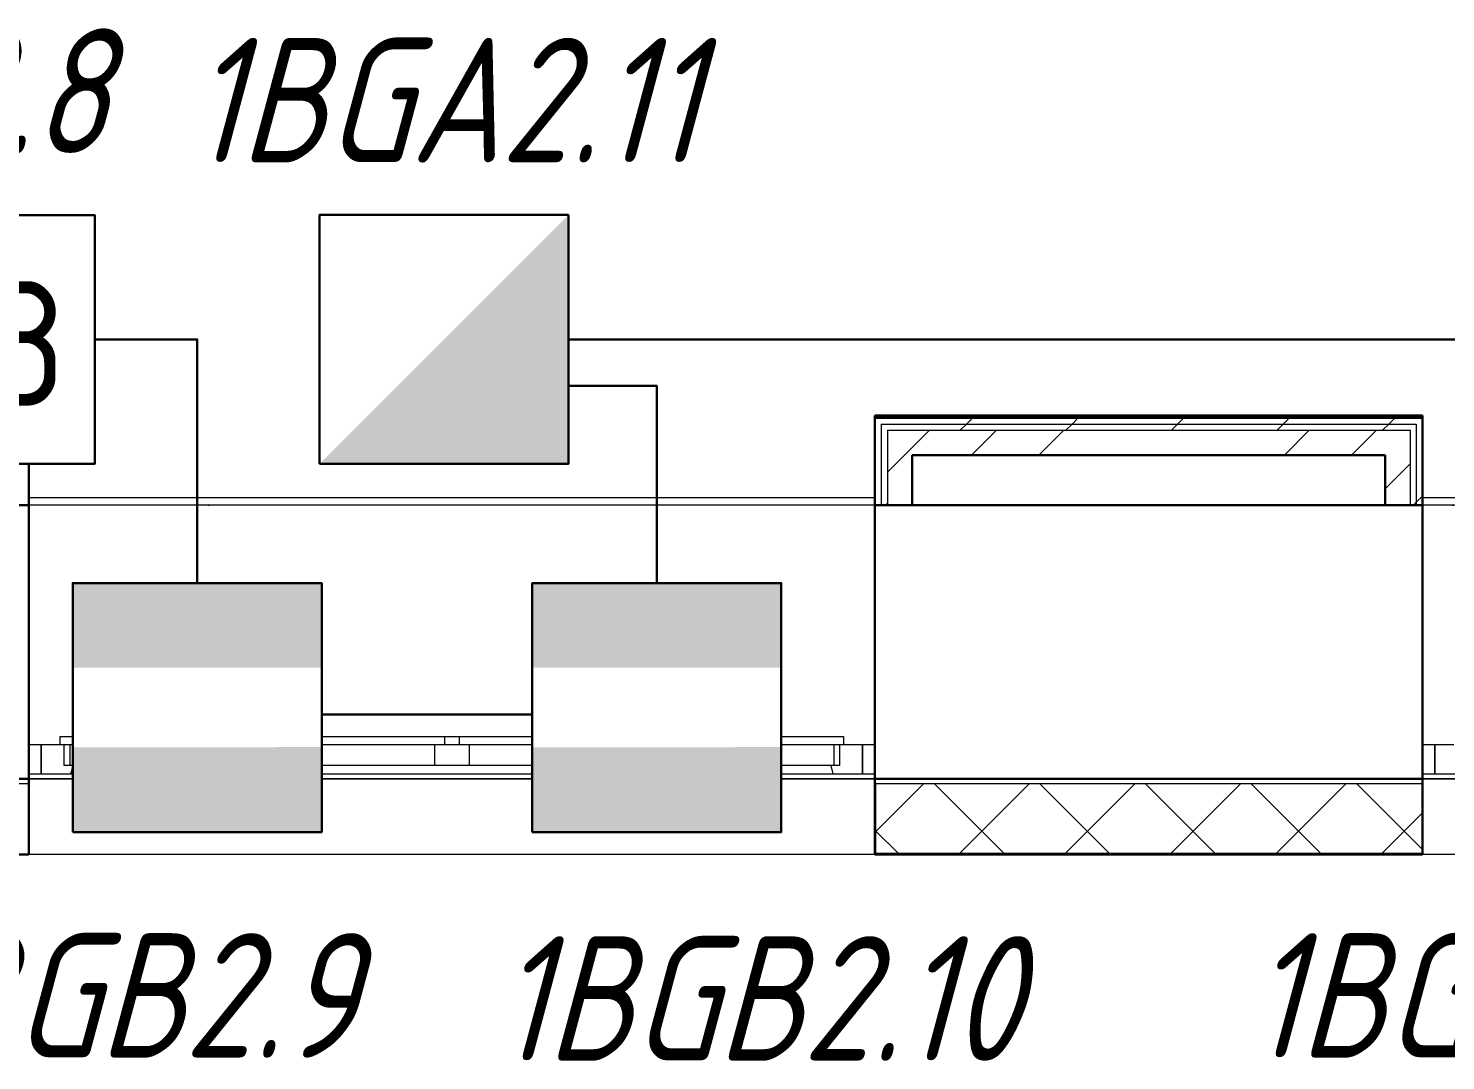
# Model space of a CAD drawing. Header units: millimetres. Extents: x -259793 to 1187961, y -549744 to 43070.
# Drawn here: x -28202 to -25354, y -21260 to -19186 of the extents above; entities that cross this region are included whole.
import ezdxf
from ezdxf.enums import TextEntityAlignment as Align

# ---------------------------------------------------------------- set-up
doc = ezdxf.new("R2010")
doc.units = ezdxf.units.MM
doc.linetypes.add('ADSK_Линия сетки', pattern=[25, 20, -2.5, 0, -2.5])
for name, color, linetype, lineweight in [('_ Окна', 7, 'Continuous', 9), ('RC-Извещатели_охранные', 5, 'Continuous', 30), ('RC-Прочее_оборудование', 5, 'Continuous', 30), ('лс', 5, 'Continuous', 30), ('Окна', 252, 'Continuous', 9), ('Оси', 252, 'Continuous', 9), ('Стены внутренние', 7, 'Continuous', 18), ('Стены наружные', 7, 'Continuous', 18), ('Стены штриховка', 7, 'Continuous', 9)]:
    doc.layers.add(name, color=color, linetype=linetype, lineweight=lineweight)
doc.layers.add('RC-Позиционные_обозначения', color=7, linetype='Continuous')
doc.styles.add('ISOCPEUR', font='isocpeur.ttf', dxfattribs={"width": 0.9, "height": 350})
doc.styles.add('RubezhCAD', font='', dxfattribs={"oblique": 10})
doc.styles.get("Standard").update_dxf_attribs({"font": ''})
doc.styles.get('RubezhCAD').set_extended_font_data('GOST type A')
doc.styles.get('Standard').set_extended_font_data('GOST type B')

# ---------------------------------------------------------------- blocks, each defined once
blk = doc.blocks.new('RC-UGO-IOZ-02')
at = {"layer": 'RC-Извещатели_охранные'}
blk.add_attdef('PSTN', text='', height=2.5, dxfattribs=at).set_placement((0.977, 2.603), align=Align.BOTTOM_LEFT)
blk.add_wipeout([(2.5, -2.5), (2.5, 2.5), (-2.5, 2.5), (-2.5, -2.5)]).dxf.layer = 'RC-Извещатели_охранные'
blk.add_wipeout([(-2.5, -2.5), (-2.5, 2.5), (2.5, 2.5), (2.5, -2.5)]).dxf.layer = 'RC-Извещатели_охранные'
h = blk.add_hatch(color=256, dxfattribs=at)
h.dxf.hatch_style = 1
h.paths.add_polyline_path([(2.5, -2.5), (2.5, 2.5), (0, 0), (-2.5, -2.5)])
blk.add_lwpolyline([(-2.5, -2.5), (2.5, -2.5), (2.5, 2.5), (-2.5, 2.5)], close=True, dxfattribs=at)
blk = doc.blocks.new('RC-UGO-IOM-02')
at = {"layer": 'RC-Извещатели_охранные'}
blk.add_point((0, 0), dxfattribs=at)
blk.add_attdef('PSTN', text='', height=2.5, dxfattribs=at).set_placement((0.977, 2.603), align=Align.BOTTOM_LEFT)
blk.add_wipeout([(2.5, -2.5), (2.5, 2.5), (-2.5, 2.5), (-2.5, -2.5)]).dxf.layer = 'RC-Извещатели_охранные'
blk.add_wipeout([(-2.5, -2.5), (-2.5, 2.5), (2.5, 2.5), (2.5, -2.5)]).dxf.layer = 'RC-Извещатели_охранные'
h = blk.add_hatch(color=256, dxfattribs=at)
h.dxf.hatch_style = 1
h.paths.add_polyline_path([(2.5, 0.8), (2.5, 2.506), (-2.5, 2.499), (-2.5, 0.8)])
h = blk.add_hatch(color=256, dxfattribs=at)
h.dxf.hatch_style = 1
h.paths.add_polyline_path([(2.5, -2.5), (2.5, -0.794), (-2.5, -0.801), (-2.5, -2.5)])
blk.add_lwpolyline([(-2.5, -2.5), (2.5, -2.5), (2.5, 2.5), (-2.5, 2.5)], close=True, dxfattribs=at)
blk = doc.blocks.new('RC-UGO-IZ-01')
at = {"layer": 'RC-Прочее_оборудование'}
blk.add_point((2.5, 0), dxfattribs=at)
blk.add_attdef('PSTN', text='', height=2.5, dxfattribs=at).set_placement((5.664, 2.581), align=Align.BOTTOM_CENTER)
blk.add_wipeout([(2.493, -2.499), (-2.493, -2.499), (-2.493, 2.499), (2.493, 2.499)]).dxf.layer = 'RC-Прочее_оборудование'
blk.add_wipeout([(-2.493, -2.499), (-2.493, 2.499), (2.493, 2.499), (2.493, -2.499)]).dxf.layer = 'RC-Прочее_оборудование'
blk.add_lwpolyline([(-2.493, 2.499), (2.493, 2.499), (2.493, -2.499), (-2.493, -2.499), (-2.493, 2.499)], close=True, dxfattribs=at)
blk.add_lwpolyline([(-2.493, 2.499), (-2.487, 2.499)], dxfattribs=at)
blk.add_lwpolyline([(-2.493, 2.499), (-2.487, 2.499)], dxfattribs=at)
at = {"layer": 'RC-Прочее_оборудование', "ltscale": 100, "style": 'ISOCPEUR', "width": 0.9}
blk.add_text('ИЗ', height=2.5, dxfattribs=at).set_placement((0.145, -0.085), align=Align.MIDDLE)
blk = doc.blocks.new('1 этаж')
at = {"layer": 'Стены наружные', "lineweight": 9, "true_color": 0x636466}
h = blk.add_hatch(dxfattribs=at)
h.set_pattern_fill('FP_41', color=251, style=0, pattern_type=2)
h.set_pattern_definition([(180, (-32119.82, 96), (-1e-14, -100), [])])
h.paths.add_polyline_path([(-66005.8, -20703.7), (-64730.8, -20703.7), (-64730.8, -20693.7), (-66005.8, -20693.7)])
h.paths.add_polyline_path([(2117.4, -20703.7), (2694.2, -20703.7), (2694.2, -20693.7), (1409.2, -20693.7), (1409.2, -20703.7)])
h.paths.add_polyline_path([(-63030.8, -20703.7), (-61880.8, -20703.7), (-61880.8, -20693.7), (-63030.8, -20693.7)])
h.paths.add_polyline_path([(-752.8, -20703.7), (-290.8, -20703.7), (-290.8, -20693.7), (-1390.8, -20693.7), (-1390.8, -20703.7)])
h.paths.add_polyline_path([(-60180.8, -20703.7), (-59050.8, -20703.7), (-59050.8, -20693.7), (-60180.8, -20693.7)])
h.paths.add_polyline_path([(-3623, -20703.7), (-3090.8, -20703.7), (-3090.8, -20693.7), (-4165.8, -20693.7), (-4165.8, -20703.7)])
h.paths.add_polyline_path([(-57350.8, -20703.7), (-56240.8, -20703.7), (-56240.8, -20693.7), (-57350.8, -20693.7)])
h.paths.add_polyline_path([(-5865.8, -20703.7), (-5865.8, -20693.7), (-6960.8, -20693.7), (-6960.8, -20703.7), (-6493.2, -20703.7)])
h.paths.add_polyline_path([(-54540.8, -20703.7), (-53450.8, -20703.7), (-53450.8, -20693.7), (-54540.8, -20693.7)])
h.paths.add_polyline_path([(-8660.8, -20703.7), (-8660.8, -20693.7), (-9765.8, -20693.7), (-9765.8, -20703.7), (-9363.4, -20703.7)])
h.paths.add_polyline_path([(-51750.8, -20703.7), (-50620.8, -20703.7), (-50620.8, -20693.7), (-51750.8, -20693.7)])
h.paths.add_polyline_path([(-11516, -20703.7), (-11465.8, -20703.7), (-11465.8, -20693.7), (-12545.8, -20693.7), (-12545.8, -20703.7), (-12233.6, -20703.7)])
h.paths.add_polyline_path([(-48920.8, -20703.7), (-47800.8, -20703.7), (-47800.8, -20693.7), (-48920.8, -20693.7)])
h.paths.add_polyline_path([(-14245.8, -20703.7), (-14245.8, -20693.7), (-15320.8, -20693.7), (-15320.8, -20703.7), (-14386.2, -20703.7)])
h.paths.add_polyline_path([(-46100.8, -20703.7), (-45030.8, -20703.7), (-45030.8, -20693.7), (-46100.8, -20693.7)])
h.paths.add_polyline_path([(-17256.4, -20703.7), (-17020.8, -20703.7), (-17020.8, -20693.7), (-18120.8, -20693.7), (-18120.8, -20703.7), (-17974, -20703.7)])
h.paths.add_polyline_path([(-43330.8, -20703.7), (-42230.8, -20703.7), (-42230.8, -20693.7), (-43330.8, -20693.7)])
h.paths.add_polyline_path([(-19820.8, -20703.7), (-19820.8, -20693.7), (-20920.8, -20693.7), (-20920.8, -20703.7), (-20126.6, -20703.7)])
h.paths.add_polyline_path([(-40530.8, -20703.7), (-39400.8, -20703.7), (-39400.8, -20693.7), (-40530.8, -20693.7)])
h.paths.add_polyline_path([(-22620.8, -20703.7), (-22620.8, -20693.7), (-23700.8, -20693.7), (-23700.8, -20703.7), (-22996.8, -20703.7)])
h.paths.add_polyline_path([(-25867, -20703.7), (-25400.8, -20703.7), (-25400.8, -20693.7), (-26500.8, -20693.7), (-26500.8, -20703.7), (-26498.8, -20703.7)])
h.paths.add_polyline_path([(-37700.8, -20703.7), (-36590.8, -20703.7), (-36590.8, -20693.7), (-37700.8, -20693.7)])
h.paths.add_polyline_path([(-28202.8, -20703.7), (-28200.8, -20703.7), (-28200.8, -20693.7), (-29240.8, -20693.7), (-29239.8, -20703.7), (-28378.4, -20703.7)])
h.paths.add_polyline_path([(-34890.8, -20703.7), (-33780.8, -20703.7), (-33780.8, -20693.7), (-34890.8, -20693.7)])
h.paths.add_polyline_path([(-30940.8, -20703.7), (-30940.8, -20693.7), (-32080.8, -20693.7), (-32079.8, -20703.7), (-31090.8, -20703.7)])
at = {"layer": '_ Окна', "color": 251, "true_color": 0x636466}
for p, q in [((-28175.8, -20625.7), (-28200.8, -20625.7)), ((-28175.8, -20683.7), (-28175.8, -20625.7)), ((-26500.8, -20625.7), (-26525.8, -20625.7)), ((-26525.8, -20625.7), (-26525.8, -20683.7)), ((-25375.8, -20625.7), (-25400.8, -20625.7)), ((-25375.8, -20683.7), (-25375.8, -20625.7)), ((-28200.8, -20683.7), (-28175.8, -20683.7)), ((-26525.8, -20683.7), (-26500.8, -20683.7)), ((-25400.8, -20683.7), (-25375.8, -20683.7))]:
    blk.add_line(p, q, dxfattribs=at)
at = {"layer": '_ Окна', "color": 251, "lineweight": 18, "true_color": 0x636466}
for p, q in [((-28137.8, -20625.7), (-28175.8, -20625.7)), ((-28175.8, -20625.7), (-28175.8, -20683.7)), ((-28129.8, -20666.7), (-28129.8, -20625.7)), ((-26571.8, -20625.7), (-26571.8, -20666.7)), ((-26525.8, -20625.7), (-26563.8, -20625.7)), ((-26525.8, -20683.7), (-26525.8, -20625.7)), ((-25337.8, -20625.7), (-25375.8, -20625.7)), ((-25375.8, -20625.7), (-25375.8, -20683.7)), ((-28117.8, -20666.7), (-28129.8, -20666.7)), ((-28116.4, -20683.7), (-28111.8, -20666.7)), ((-26589.8, -20666.7), (-26585.2, -20683.7)), ((-26571.8, -20666.7), (-26583.8, -20666.7)), ((-28175.8, -20683.7), (-28116.4, -20683.7)), ((-26585.2, -20683.7), (-26525.8, -20683.7)), ((-25375.8, -20683.7), (-25316.4, -20683.7))]:
    blk.add_line(p, q, dxfattribs=at)
at = {"layer": 'Окна', "color": 251, "true_color": 0x636466}
for p, q in [((-28137.8, -20608.7), (-27365.8, -20608.7)), ((-28137.8, -20625.7), (-28137.8, -20608.7)), ((-27365.8, -20608.7), (-27335.8, -20608.7)), ((-27365.8, -20608.7), (-27365.8, -20625.7)), ((-27335.8, -20608.7), (-26563.8, -20608.7)), ((-27335.8, -20625.7), (-27335.8, -20608.7)), ((-26563.8, -20608.7), (-26563.8, -20625.7)), ((-27365.8, -20625.7), (-28137.8, -20625.7)), ((-28117.8, -20666.7), (-28117.8, -20625.7)), ((-27385.8, -20625.7), (-27385.8, -20666.7)), ((-27335.8, -20625.7), (-27365.8, -20625.7)), ((-26563.8, -20625.7), (-27335.8, -20625.7)), ((-27315.8, -20666.7), (-27315.8, -20625.7)), ((-26583.8, -20625.7), (-26583.8, -20666.7)), ((-27385.8, -20666.7), (-28117.8, -20666.7)), ((-27315.8, -20666.7), (-27385.8, -20666.7)), ((-26583.8, -20666.7), (-27315.8, -20666.7)), ((-28116.4, -20683.7), (-26585.2, -20683.7))]:
    blk.add_line(p, q, dxfattribs=at)
at = {"layer": 'Оси', "color": 251, "linetype": 'ADSK_Линия сетки', "ltscale": 100, "true_color": 0x636466}
blk.add_line((4411.5, -20143.7), (-72528.1, -20143.7), dxfattribs=at)
at = {"layer": 'Стены внутренние', "color": 251, "lineweight": 30, "true_color": 0x636466}
for p, q in [((-28200.8, -20693.7), (-28200.8, -20143.7)), ((-26500.8, -20143.7), (-26500.8, -20693.7)), ((-25475.8, -20143.7), (-26425.8, -20143.7)), ((-25400.8, -20693.7), (-25400.8, -20143.7)), ((-29239.8, -20693.7), (-28200.8, -20693.7)), ((-26500.8, -20693.7), (-25400.8, -20693.7)), ((-28200.8, -20845.7), (-28200.8, -20703.7)), ((-26500.8, -20703.7), (-26500.8, -20845.7)), ((-25400.8, -20845.7), (-25400.8, -20703.7)), ((-28610.8, -20845.7), (-28200.8, -20845.7)), ((-26500.8, -20845.7), (-25400.8, -20845.7))]:
    blk.add_line(p, q, dxfattribs=at)
at = {"layer": 'Стены внутренние', "color": 251, "true_color": 0x636466}
for p, q in [((-26500.8, -20693.7), (-28200.8, -20693.7)), ((-23700.8, -20693.7), (-25400.8, -20693.7)), ((-26500.8, -20845.7), (-28200.8, -20845.7)), ((-23700.8, -20845.7), (-25400.8, -20845.7))]:
    blk.add_line(p, q, dxfattribs=at)
at = {"layer": 'Стены внутренние', "color": 251, "linetype": 'Continuous', "lineweight": 9, "true_color": 0x636466}
for p, q in [((-26498.8, -20799.5), (-26403.1, -20703.7)), ((-26241.5, -20843.7), (-26381.5, -20703.7)), ((-26330.9, -20843.7), (-26190.9, -20703.7)), ((-26029.3, -20843.7), (-26169.3, -20703.7)), ((-26118.8, -20843.7), (-25978.8, -20703.7)), ((-25817.2, -20843.7), (-25957.2, -20703.7)), ((-25906.7, -20843.7), (-25766.7, -20703.7)), ((-25605.1, -20843.7), (-25745.1, -20703.7)), ((-25694.5, -20843.7), (-25554.5, -20703.7)), ((-25400.8, -20835.9), (-25532.9, -20703.7)), ((-26500.8, -20732), (-26498.8, -20732)), ((-26498.8, -20746.1), (-26500.8, -20749.5)), ((-25482.4, -20843.7), (-25400.8, -20762.1)), ((-26453.6, -20843.7), (-26498.8, -20798.5)), ((-25734, -20843.7), (-25735.1, -20845.7)), ((-25478.6, -20845.7), (-25479.8, -20843.7))]:
    blk.add_line(p, q, dxfattribs=at)
at = {"layer": 'Стены наружные', "color": 251, "lineweight": 30, "true_color": 0x636466}
for p, q in [((-28200.8, -19968.7), (-29005.8, -19968.7)), ((-28200.8, -19963.7), (-28990.8, -19963.7)), ((-28200.8, -20143.7), (-28200.8, -19963.7)), ((-26500.8, -19963.7), (-26500.8, -20143.7)), ((-25400.8, -19963.7), (-26500.8, -19963.7)), ((-25400.8, -19968.7), (-26500.8, -19968.7)), ((-25400.8, -20143.7), (-25400.8, -19963.7)), ((-26425.8, -20043.7), (-25475.8, -20043.7)), ((-26425.8, -20143.7), (-26425.8, -20043.7)), ((-25475.8, -20043.7), (-25475.8, -20143.7)), ((-28275.8, -20143.7), (-28200.8, -20143.7)), ((-26500.8, -20143.7), (-26425.8, -20143.7)), ((-25475.8, -20143.7), (-25400.8, -20143.7)), ((-28200.8, -20693.7), (-29240.8, -20693.7)), ((-28200.8, -20703.7), (-28200.8, -20693.7)), ((-25400.8, -20693.7), (-26500.8, -20693.7)), ((-26500.8, -20693.7), (-26500.8, -20703.7)), ((-25400.8, -20703.7), (-25400.8, -20693.7))]:
    blk.add_line(p, q, dxfattribs=at)
at = {"layer": 'Стены наружные', "color": 251, "linetype": 'Continuous', "lineweight": 9, "true_color": 0x636466}
for p, q in [((-26329.4, -19993.7), (-26316.9, -19981.2)), ((-26316.9, -19981.2), (-26304.4, -19968.7)), ((-26304.4, -19968.7), (-26299.4, -19963.7)), ((-26117.3, -19993.7), (-26104.8, -19981.2)), ((-26104.8, -19981.2), (-26092.3, -19968.7)), ((-25905.2, -19993.7), (-25892.7, -19981.2)), ((-25892.7, -19981.2), (-25880.2, -19968.7)), ((-25880.2, -19968.7), (-25875.2, -19963.7)), ((-25693.1, -19993.7), (-25680.6, -19981.2)), ((-25680.6, -19981.2), (-25668.1, -19968.7)), ((-25480.9, -19993.7), (-25468.4, -19981.2)), ((-25468.4, -19981.2), (-25455.9, -19968.7)), ((-25455.9, -19968.7), (-25450.9, -19963.7)), ((-26441.6, -20043.7), (-26391.6, -19993.7)), ((-26306.6, -20043.7), (-26256.6, -19993.7)), ((-26171.7, -20043.7), (-26121.7, -19993.7)), ((-25678.2, -20043.7), (-25628.2, -19993.7)), ((-25543.3, -20043.7), (-25493.3, -19993.7)), ((-26475.8, -20078), (-26441.6, -20043.7)), ((-25475.8, -20111.2), (-25425.8, -20061.2)), ((-25413.3, -20138.2), (-25400.8, -20125.7)), ((-26479.4, -20143.7), (-26475.8, -20140.1)), ((-25418.8, -20143.7), (-25413.3, -20138.2))]:
    blk.add_line(p, q, dxfattribs=at)
at = {"layer": 'Стены наружные', "color": 251, "true_color": 0x636466}
for p, q in [((-28200.8, -20128.7), (-26500.8, -20128.7)), ((-25400.8, -20128.7), (-23700.8, -20128.7)), ((-26500.8, -20143.7), (-28200.8, -20143.7)), ((-23700.8, -20143.7), (-25400.8, -20143.7)), ((-28200.8, -20693.7), (-26500.8, -20693.7)), ((-25400.8, -20693.7), (-23700.8, -20693.7))]:
    blk.add_line(p, q, dxfattribs=at)
at = {"layer": 'Стены штриховка', "color": 251, "true_color": 0x636466}
for p, q in [((-26488.3, -19981.2), (-25413.3, -19981.2)), ((-26488.3, -19981.2), (-26488.3, -20143.7)), ((-25413.3, -19981.2), (-25413.3, -20143.7)), ((-26475.8, -19993.7), (-25425.8, -19993.7)), ((-26475.8, -19993.7), (-26475.8, -20143.7)), ((-25425.8, -19993.7), (-25425.8, -20143.7)), ((-28200.8, -20703.7), (-29239.8, -20703.7)), ((-25400.8, -20703.7), (-26500.8, -20703.7)), ((-26498.8, -20843.7), (-26498.8, -20703.7)), ((-25400.8, -20843.7), (-26498.8, -20843.7))]:
    blk.add_line(p, q, dxfattribs=at)

msp = doc.modelspace()

# ---------------------------------------------------------------- block references
msp.add_blockref('1 этаж', (0, 0))

# ---------------------------------------------------------------- next in the draw order: block references
at = {"layer": 'RC-Извещатели_охранные', "color": 1, "ltscale": 0.01}
ref = msp.add_blockref('RC-UGO-IOZ-02', (-27366.85183, -19811.15743), dxfattribs=dict(at, xscale=100, yscale=100, zscale=100))
ref.add_attrib('PSTN', '1BGA2.11', dxfattribs={"layer": 'RC-Позиционные_обозначения', "height": 250, "style": 'RubezhCAD', "oblique": 15}).set_placement((-27366.85183, -19530.42558), align=Align.BOTTOM_CENTER)
ref = msp.add_blockref('RC-UGO-IOM-02', (-27862.46358, -20550.58255), dxfattribs=dict(at, xscale=100, yscale=100, zscale=100))
ref.add_attrib('PSTN', '1BGB2.9', dxfattribs={"layer": 'RC-Позиционные_обозначения', "height": 250, "style": 'RubezhCAD', "oblique": 15}).set_placement((-28024.51582, -21328.68442), align=Align.BOTTOM_CENTER)
ref = msp.add_blockref('RC-UGO-IOM-02', (-26939.26195, -20550.58255), dxfattribs=dict(at, xscale=100, yscale=100, zscale=100))
ref.add_attrib('PSTN', '1BGB2.10', dxfattribs={"layer": 'RC-Позиционные_обозначения', "height": 250, "style": 'RubezhCAD', "oblique": 15}).set_placement((-26737.18609, -21334.76688), align=Align.BOTTOM_CENTER)
ref = msp.add_blockref('RC-UGO-IOM-02', (-25062.46358, -20550.58255), dxfattribs=dict(at, xscale=100, yscale=100, zscale=100))
ref.add_attrib('PSTN', '1BGB2.12', dxfattribs={"layer": 'RC-Позиционные_обозначения', "height": 250, "style": 'RubezhCAD', "oblique": 15}).set_placement((-25224.51582, -21328.68442), align=Align.BOTTOM_CENTER)
at = {"layer": 'RC-Прочее_оборудование', "color": 1, "ltscale": 0.01}
ref = msp.add_blockref('RC-UGO-IZ-01', (-28317.85473, -19811.15743), dxfattribs=dict(at, xscale=100, yscale=100, zscale=100))
ref.add_attrib('PSTN', '1A2.8', (-28673.41962, -19437.12734), dxfattribs={"layer": 'RC-Позиционные_обозначения', "height": 250, "style": 'RubezhCAD', "oblique": 15})

# ---------------------------------------------------------------- next in the draw order: linework, layer by layer
at = {"layer": 'лс'}
for points in [[(-27862.46358, -20300.58255), (-27862.46358, -19811.15743), (-28067.85473, -19811.15743)], [(-25062.46358, -20300.58255), (-25062.46358, -19811.15743), (-27116.85183, -19811.15743)], [(-26939.26195, -20300.58255), (-26939.26195, -19904.17678), (-27116.85183, -19904.17678)], [(-27612.46358, -20564.27484), (-27189.26195, -20564.27484)]]:
    msp.add_lwpolyline(points, dxfattribs=at)

doc.saveas('drawing.dxf')
